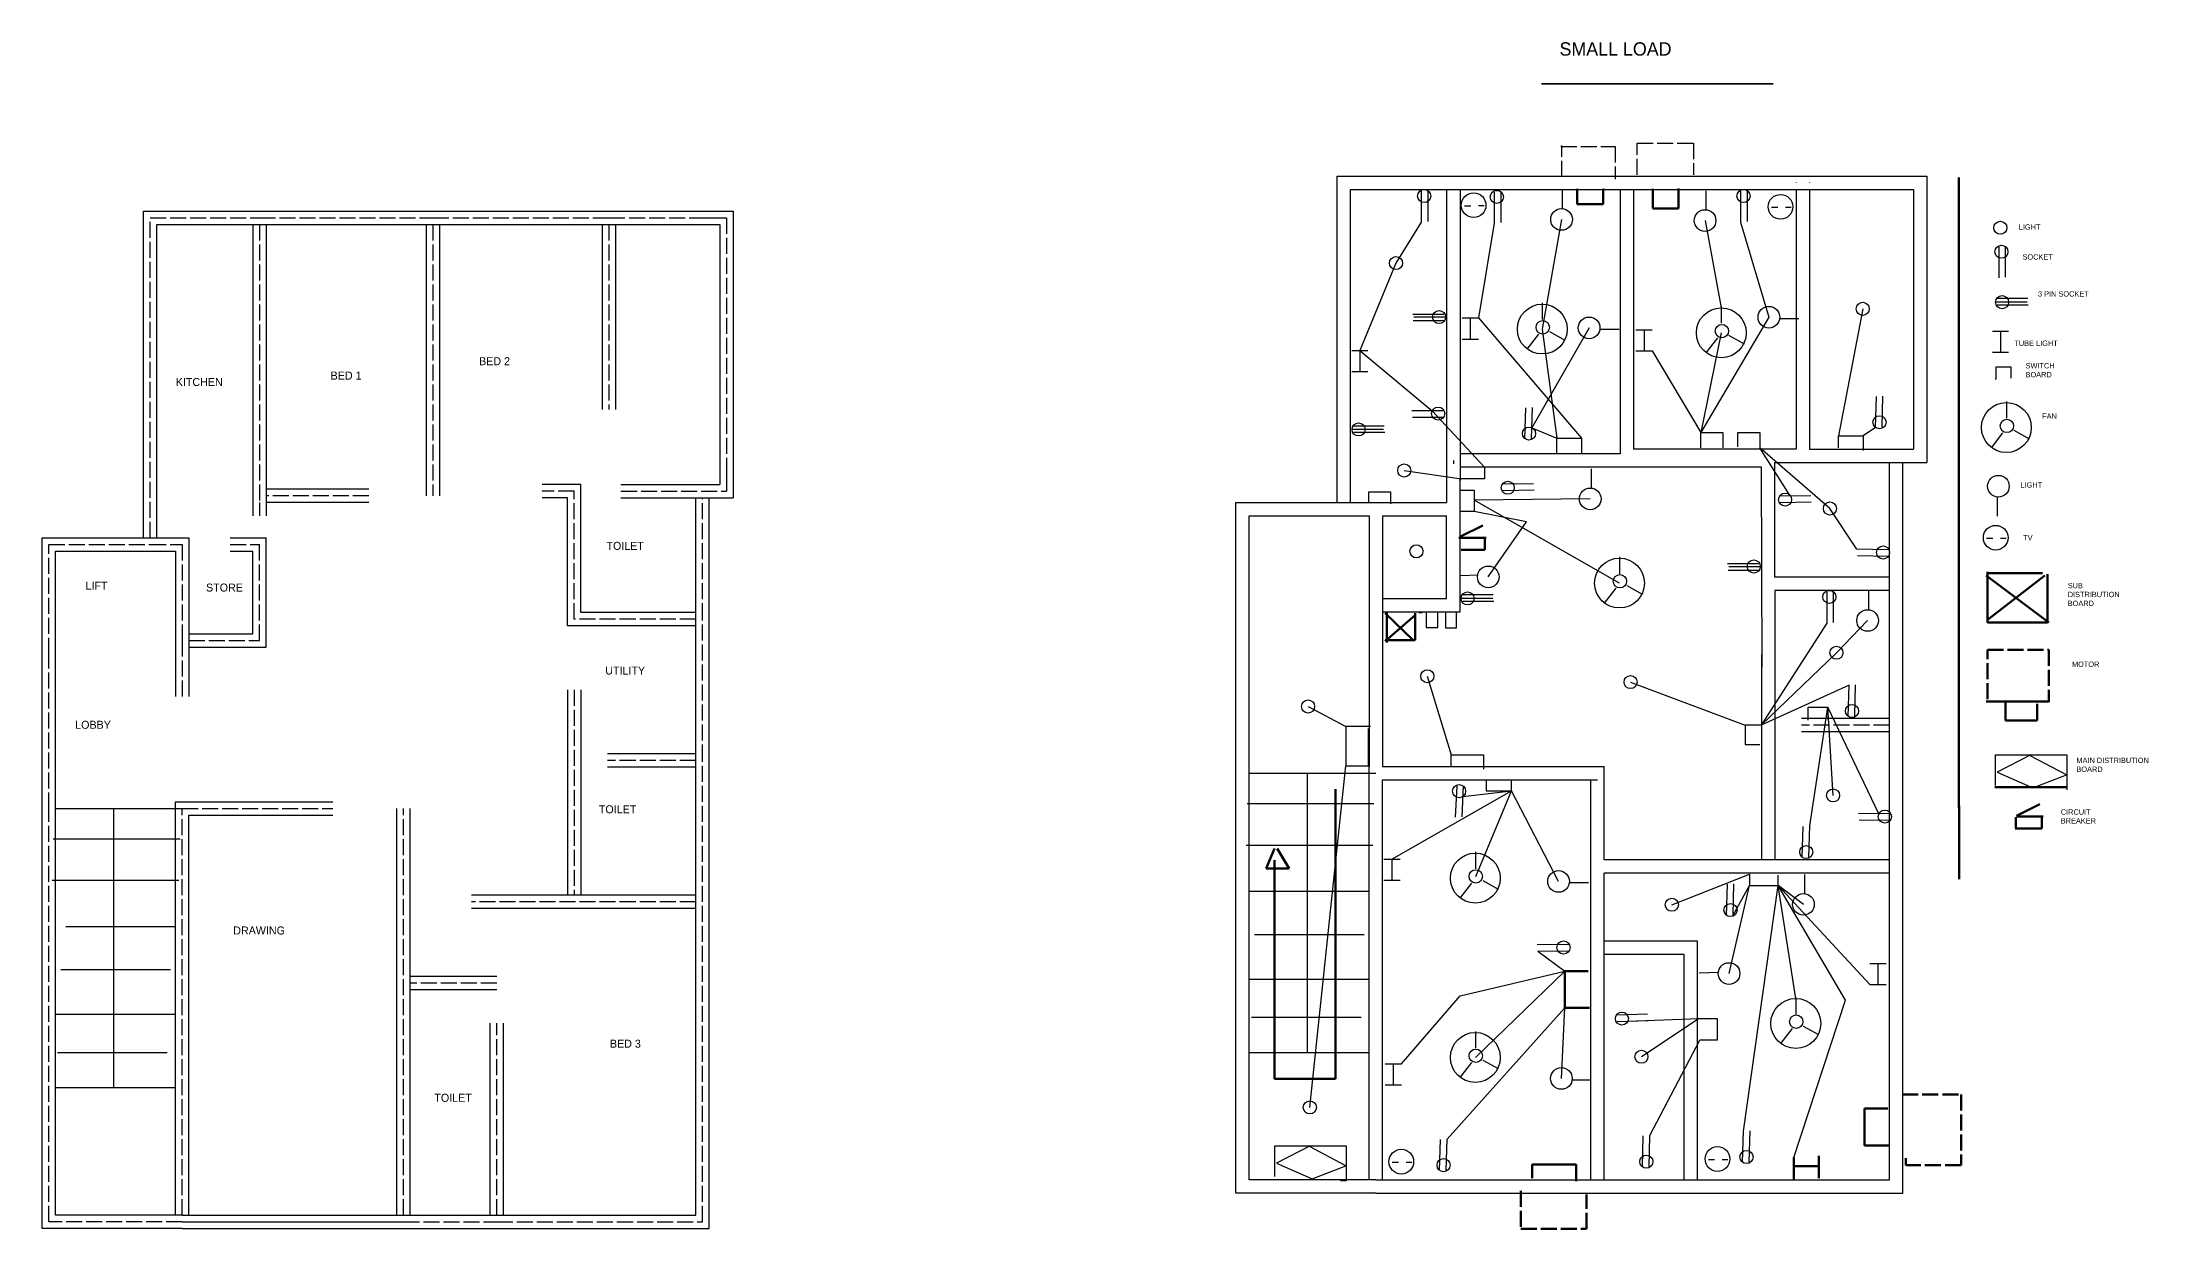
# Model space of a CAD drawing. Header units: feet. Extents: x -3878 to -800, y -591 to 317.
# Drawn here: x -3878 to -2301, y -591 to 299 of the extents above; entities that cross this region are included whole.
import ezdxf

# ---------------------------------------------------------------- set-up
doc = ezdxf.new("R2010")
doc.units = ezdxf.units.FT
doc.header["$MEASUREMENT"] = 0
doc.linetypes.add('ACAD_ISO02W100', pattern=[15, 12, -3])

msp = doc.modelspace()

# ---------------------------------------------------------------- linework, layer by layer
at = {"color": 1, "linetype": 'ByBlock', "lineweight": 35}
msp.add_line((-2753.9, 267.7), (-2580.3, 267.7), dxfattribs=at)
at = {"linetype": 'ACAD_ISO02W100'}
for p, q in [((-2738.7, 197.9), (-2738.7, 221.6)), ((-2682.3, 199.6), (-2682.3, 223.2)), ((-2682.3, 223.2), (-2639.9, 223.2)), ((-2639.9, 223.2), (-2639.9, 199.6)), ((-2739.5, 220.8), (-2698.7, 220.8)), ((-2698.7, 220.8), (-2698.7, 196.3)), ((-3797, -72.8), (-3797, 167.2)), ((-3797, 167.2), (-3715, 167.2)), ((-3715, 167.2), (-3585, 167.2)), ((-3715, 162.2), (-3715, -46.2)), ((-3585, 167.2), (-3455, 167.2)), ((-3585, 162.2), (-3585, -41.2)), ((-3453, 167.2), (-3389, 167.2)), ((-3453, 162.2), (-3453, 23.4)), ((-3365, 167.2), (-3365, -24.8)), ((-3633, -41.2), (-3710, -41.2)), ((-3479, -37.8), (-3503, -37.8)), ((-3479, -133.8), (-3479, -37.8)), ((-3444, -37.8), (-3365, -37.8)), ((-3383, -133.8), (-3383, -42.8)), ((-3873, -159.8), (-3873, -77.8)), ((-3873, -77.8), (-3797, -77.8)), ((-3797, -77.8), (-3773, -77.8)), ((-3773, -77.8), (-3773, -149.8)), ((-3737, -77.8), (-3715, -77.8)), ((-3715, -149.8), (-3715, -77.8)), ((-3388, -133.8), (-3479, -133.8)), ((-3383, -239.8), (-3383, -133.8)), ((-3773, -149.8), (-3773, -191.8)), ((-3768, -149.8), (-3715, -149.8)), ((-3873, -275.8), (-3873, -159.8)), ((-3479, -186.8), (-3479, -340.8)), ((-2493, -213.4), (-2559, -213.4)), ((-3388, -239.8), (-3454, -239.8)), ((-3383, -345.8), (-3383, -239.8)), ((-3873, -585.8), (-3873, -275.8)), ((-3773, -580.8), (-3773, -275.8)), ((-3773, -275.8), (-3660, -275.8)), ((-3607, -580.8), (-3607, -275.8)), ((-3388, -345.8), (-3556, -345.8)), ((-3383, -585.8), (-3383, -345.8)), ((-3607, -580.8), (-3607, -351.1)), ((-3537, -406.8), (-3602, -406.8)), ((-3537, -580.8), (-3537, -436.8)), ((-3773, -585.8), (-3873, -585.8)), ((-3773, -585.8), (-3607, -585.8)), ((-3607, -585.8), (-3537, -585.8)), ((-3537, -585.8), (-3383, -585.8))]:
    msp.add_line(p, q, dxfattribs=at)
for p, q in [((-2907, -46.4), (-2907, 198.6)), ((-2907, 198.6), (-2820, 198.6)), ((-2820, 198.6), (-2690, 198.6)), ((-2690, 198.6), (-2560, 198.6)), ((-2562.9, 193.8), (-2562.9, 193.6)), ((-2560, 198.6), (-2494, 198.6)), ((-2552.9, 193.8), (-2552.9, 193.6)), ((-2494, 198.6), (-2465, 198.6)), ((-2465, 198.6), (-2465, 1.6)), ((-2897, -46.4), (-2897, 188.6)), ((-2897, 188.6), (-2820, 188.6)), ((-2844, 187.3), (-2844, 164)), ((-2839.1, 187.7), (-2839.1, 164.4)), ((-2825, 188.6), (-2825, -19.8)), ((-2820, 188.6), (-2690, 188.6)), ((-2815, 188.6), (-2815, -19.8)), ((-2811.6, 176.3), (-2807, 176.3)), ((-2801.2, 176.4), (-2796.9, 176.4)), ((-2789.4, 186.6), (-2789.4, 163.3)), ((-2784.5, 187), (-2784.5, 163.7)), ((-2738.1, 173.8), (-2738.1, 188.4)), ((-2695, 188.6), (-2695, -9.8)), ((-2690, 188.6), (-2560, 188.6)), ((-2685, 188.6), (-2685, -6.4)), ((-2630.4, 173), (-2630.4, 187.6)), ((-2604.6, 187.3), (-2604.6, 164)), ((-2599.6, 187.7), (-2599.6, 164.4)), ((-2581.4, 175.2), (-2576.8, 175.2)), ((-2571.1, 175.2), (-2566.8, 175.2)), ((-2562.9, 188.6), (-2562.9, -6.4)), ((-2560, 188.6), (-2494, 188.6)), ((-2552.9, 188.6), (-2552.9, -6.4)), ((-2494, 188.6), (-2475, 188.6)), ((-2475, 188.6), (-2475, 1.6)), ((-3802, -72.8), (-3802, 172.2)), ((-3802, 172.2), (-3715, 172.2)), ((-3792, -72.8), (-3792, 162.2)), ((-3792, 162.2), (-3715, 162.2)), ((-3720, 162.2), (-3720, -46.2)), ((-3715, 172.2), (-3585, 172.2)), ((-3715, 162.2), (-3585, 162.2)), ((-3710, 162.2), (-3710, -46.2)), ((-3590, 162.2), (-3590, -41.2)), ((-3585, 172.2), (-3455, 172.2)), ((-3585, 162.2), (-3455, 162.2)), ((-3580, 162.2), (-3580, -41.2)), ((-3458, 167.4), (-3458, 167.2)), ((-3458, 162.2), (-3458, 23.4)), ((-3455, 172.2), (-3389, 172.2)), ((-3455, 167.2), (-3453, 167.2)), ((-3455, 162.2), (-3389, 162.2)), ((-3453, 167.4), (-3453, 167.2)), ((-3448, 167.4), (-3448, 167.2)), ((-3448, 162.2), (-3448, 23.4)), ((-3389, 172.2), (-3360, 172.2)), ((-3389, 167.2), (-3365, 167.2)), ((-3389, 162.2), (-3370, 162.2)), ((-3370, 162.2), (-3370, -24.8)), ((-3360, 172.2), (-3360, -24.8)), ((-2411.1, 145.5), (-2411.1, 122.2)), ((-2406.2, 145.9), (-2406.2, 122.6)), ((-2827, 94.8), (-2850.4, 94.8)), ((-2753.3, 103.4), (-2753.3, 90.9)), ((-2619.1, 100.6), (-2619.1, 88.1)), ((-2413.2, 104.2), (-2389.9, 104.2)), ((-2412.7, 106.9), (-2389.4, 106.9)), ((-2412.3, 102), (-2389, 102)), ((-2826.6, 89.9), (-2850, 89.9)), ((-2826.1, 92.6), (-2849.5, 92.6)), ((-2813.4, 92.1), (-2801.2, 92.1)), ((-2807.3, 92.1), (-2807.3, 76.3)), ((-2756.2, 80), (-2764.9, 68.8)), ((-2747.8, 81.9), (-2736.3, 75.5)), ((-2710.4, 83.8), (-2695.7, 83.8)), ((-2683.1, 83.3), (-2670.9, 83.3)), ((-2677, 83.3), (-2677, 67.5)), ((-2613.6, 79.1), (-2602, 72.7)), ((-2575.6, 91.8), (-2561, 91.8)), ((-2415.9, 82.2), (-2403.8, 82.2)), ((-2409.8, 82.2), (-2409.8, 66.4)), ((-2896.1, 67.7), (-2884, 67.7)), ((-2890.1, 67.7), (-2890.1, 51.9)), ((-2813.4, 76.3), (-2801.2, 76.3)), ((-2683.1, 67.5), (-2670.9, 67.5)), ((-2621.9, 77.2), (-2630.6, 65.9)), ((-2415.9, 66.4), (-2403.8, 66.4)), ((-2896.1, 51.9), (-2884, 51.9)), ((-2413.1, 46.5), (-2413.1, 55.4)), ((-2413.1, 55.4), (-2402.1, 55.4)), ((-2402.1, 55.4), (-2402.1, 46.9)), ((-2503.5, 9.9), (-2502.8, 33.2)), ((-2498.6, 10.2), (-2497.9, 33.5)), ((-2413.9, 46.5), (-2413.1, 46.5)), ((-2827.8, 22.4), (-2851.1, 22.4)), ((-2827.3, 17.5), (-2850.7, 17.5)), ((-2766.3, 1.4), (-2765.6, 24.7)), ((-2761.4, 1.7), (-2760.7, 25)), ((-2405.4, 29.4), (-2405.4, 16.9)), ((-2895.6, 8.6), (-2872.3, 8.6)), ((-2895.1, 11.3), (-2871.8, 11.3)), ((-2894.7, 6.4), (-2871.4, 6.4)), ((-2742.5, -10.1), (-2742.5, 1.9)), ((-2742.5, 1.9), (-2724, 1.9)), ((-2724, 1.9), (-2724, -10.1)), ((-2634.4, -5.2), (-2634.4, 6.3)), ((-2634.4, 6.3), (-2618, 6.3)), ((-2618, 6.3), (-2618, -5.2)), ((-2606.6, -4.6), (-2606.6, 6.3)), ((-2606.6, 6.3), (-2590.2, 6.3)), ((-2590.2, 6.3), (-2590.2, -5.2)), ((-2531.2, -5.2), (-2531.2, 3.6)), ((-2531.2, 3.6), (-2512.7, 3.6)), ((-2512.7, 3.6), (-2512.7, -7.3)), ((-2475, 1.6), (-2475, -6.4)), ((-2465, 1.6), (-2465, -16.4)), ((-2408.2, 6), (-2416.9, -5.2)), ((-2399.9, 7.9), (-2388.3, 1.5)), ((-2820, -14.8), (-2820, -15.4)), ((-2820, -15.4), (-2820, -16.4)), ((-2695, -9.8), (-2815, -9.8)), ((-2815, -14.8), (-2815, -15.4)), ((-2562.9, -6.4), (-2685, -6.4)), ((-2552.9, -6.4), (-2475, -6.4)), ((-3370, -24.8), (-3370, -32.8)), ((-3365, -24.8), (-3365, -37.8)), ((-3360, -24.8), (-3360, -42.8)), ((-2897, -20.2), (-2897, -20.2)), ((-2825, -17.4), (-2825, -46.4)), ((-2820, -16.4), (-2820, -16.9)), ((-2820, -16.9), (-2820, -17.4)), ((-2814, -28.6), (-2815.7, -28.6)), ((-2589, -19.8), (-2815, -19.8)), ((-2815, -19.8), (-2815, -29.9)), ((-2796.6, -28.6), (-2815, -28.6)), ((-2814.8, -51.9), (-2814.8, -29)), ((-2796.6, -20.4), (-2796.6, -28.6)), ((-2716.5, -35.8), (-2716.5, -21.1)), ((-2588.4, -169.7), (-2589, -19.8)), ((-2579, -102.4), (-2579, -16.4)), ((-2579, -16.4), (-2465, -16.4)), ((-2493, -107.4), (-2493, -16.4)), ((-2493, -107.4), (-2493, -16.4)), ((-2483, -107.4), (-2483, -16.4)), ((-3720, -43.8), (-3720, -56.3)), ((-3715, -41.2), (-3715, -41.8)), ((-3715, -41.8), (-3715, -42.8)), ((-3715, -42.8), (-3715, -43.3)), ((-3715, -43.3), (-3715, -43.8)), ((-3715, -46.2), (-3715, -56.3)), ((-3633, -36.2), (-3710, -36.2)), ((-3710, -41.2), (-3710, -41.8)), ((-3633, -46.2), (-3710, -46.2)), ((-3710, -46.2), (-3710, -56.3)), ((-3474, -32.8), (-3503, -32.8)), ((-3484, -42.8), (-3503, -42.8)), ((-3484, -138.8), (-3484, -42.8)), ((-3474, -128.8), (-3474, -32.8)), ((-3444, -32.8), (-3370, -32.8)), ((-3444, -42.8), (-3360, -42.8)), ((-3388, -133.8), (-3388, -42.8)), ((-3388, -133.8), (-3388, -42.8)), ((-3378, -133.8), (-3378, -42.8)), ((-2983, -133.4), (-2983, -46.4)), ((-2983, -46.4), (-2902, -46.4)), ((-2902, -46.4), (-2878, -46.4)), ((-2902, -46.4), (-2873, -46.4)), ((-2896.6, -46.4), (-2878.9, -46.4)), ((-2883.4, -46.1), (-2883.4, -38.4)), ((-2883.4, -38.4), (-2867, -38.4)), ((-2873, -46.4), (-2825, -46.4)), ((-2867, -38.4), (-2867, -47.2)), ((-2815, -128.4), (-2815, -46.4)), ((-2814.4, -37.1), (-2804.4, -37.1)), ((-2804.4, -37.1), (-2804.4, -53.1)), ((-2783.3, -32.3), (-2760, -32)), ((-2782.9, -37.3), (-2759.5, -36.9)), ((-2575.5, -41.3), (-2552.1, -41)), ((-2575, -46.2), (-2551.7, -45.9)), ((-2412.2, -41.9), (-2412.2, -56.5)), ((-2973, -133.4), (-2973, -56.4)), ((-2973, -56.4), (-2902, -56.4)), ((-2902, -56.4), (-2883, -56.4)), ((-2883, -56.4), (-2883, -123.4)), ((-2873, -56.4), (-2873, -123.4)), ((-2873, -56.4), (-2825, -56.4)), ((-2825, -118.4), (-2825, -56.4)), ((-2804.4, -53.1), (-2814.5, -53.1)), ((-3878, -159.8), (-3878, -72.8)), ((-3878, -72.8), (-3797, -72.8)), ((-3797, -72.8), (-3773, -72.8)), ((-3797, -72.8), (-3768, -72.8)), ((-3768, -72.8), (-3768, -149.8)), ((-3737, -72.8), (-3710, -72.8)), ((-3710, -154.8), (-3710, -72.8)), ((-2420.2, -73.1), (-2415.5, -73.1)), ((-2409.8, -73), (-2405.5, -73)), ((-3868, -159.8), (-3868, -82.8)), ((-3868, -82.8), (-3797, -82.8)), ((-3797, -82.8), (-3778, -82.8)), ((-3778, -82.8), (-3778, -149.8)), ((-3737, -82.8), (-3720, -82.8)), ((-3720, -144.8), (-3720, -82.8)), ((-2695.4, -87.1), (-2695.4, -99.7)), ((-2591.1, -92.2), (-2614.4, -92.2)), ((-2590.2, -94.5), (-2613.5, -94.5)), ((-2494.1, -81.8), (-2517.5, -81.4)), ((-2493.8, -86.7), (-2517.1, -86.4)), ((-2801.6, -100.8), (-2814.5, -101.4)), ((-2690, -108.6), (-2678.4, -115.1)), ((-2590.7, -97.2), (-2614, -97.2)), ((-2493, -102.4), (-2579, -102.4)), ((-2493, -213.4), (-2493, -107.4)), ((-2483, -213.4), (-2483, -107.4)), ((-2883, -123.4), (-2883, -244.4)), ((-2873, -118.4), (-2825, -118.4)), ((-2873, -123.4), (-2873, -244.4)), ((-2813.9, -118), (-2790.5, -118)), ((-2813.4, -115.3), (-2790.1, -115.3)), ((-2813, -120.2), (-2789.6, -120.2)), ((-2698.3, -110.6), (-2707, -121.8)), ((-2493, -112.4), (-2579, -112.4)), ((-2579, -112.4), (-2579, -314.4)), ((-2540.1, -113.5), (-2540.1, -136.8)), ((-2535.2, -113.1), (-2535.2, -136.4)), ((-2508.6, -127), (-2508.6, -112.4)), ((-3388, -138.8), (-3484, -138.8)), ((-3388, -128.8), (-3474, -128.8)), ((-3388, -239.8), (-3388, -133.8)), ((-3378, -239.8), (-3378, -133.8)), ((-2983, -249.4), (-2983, -133.4)), ((-2983, -249.4), (-2983, -133.4)), ((-2983, -249.4), (-2983, -133.4)), ((-2973, -249.4), (-2973, -133.4)), ((-2873, -128.4), (-2815, -128.4)), ((-2843.3, -129), (-2845.8, -129)), ((-2840.4, -128.8), (-2840.4, -140.1)), ((-2840.4, -140.1), (-2831.5, -140.1)), ((-2831.5, -140.1), (-2831.5, -128.5)), ((-2825.8, -128.8), (-2825.8, -140.3)), ((-2825.8, -140.3), (-2817.7, -140.3)), ((-2817.7, -140.3), (-2817.7, -129)), ((-3778, -149.8), (-3778, -191.8)), ((-3768, -144.8), (-3720, -144.8)), ((-3768, -149.8), (-3768, -191.8)), ((-3768, -154.8), (-3710, -154.8)), ((-3878, -275.8), (-3878, -159.8)), ((-3878, -275.8), (-3878, -159.8)), ((-3878, -275.8), (-3878, -159.8)), ((-3868, -275.8), (-3868, -159.8)), ((-2589, -160.4), (-2589, -314.4)), ((-3484, -186.8), (-3484, -340.8)), ((-3474, -186.8), (-3474, -340.8)), ((-2524.1, -206.7), (-2523.3, -183.3)), ((-2519.1, -206.4), (-2518.4, -183.1)), ((-2554.1, -209.5), (-2554.1, -199.9)), ((-2554.1, -199.9), (-2539.2, -199.9)), ((-2539.2, -199.9), (-2539.2, -209)), ((-2882.1, -214.3), (-2900.5, -214.3)), ((-2900.5, -214.3), (-2900.5, -243.9)), ((-2883.5, -243.9), (-2883.5, -215.7)), ((-2589.3, -213.3), (-2601.3, -213.3)), ((-2601.3, -213.3), (-2601.3, -227.8)), ((-2493, -208.4), (-2559, -208.4)), ((-2493, -218.4), (-2559, -218.4)), ((-2493, -319.4), (-2493, -213.4)), ((-2483, -319.4), (-2483, -213.4)), ((-3388, -234.8), (-3454, -234.8)), ((-2821.6, -243.7), (-2821.6, -235.6)), ((-2821.6, -235.6), (-2797.4, -235.6)), ((-2797.4, -235.6), (-2797.4, -246.4)), ((-2601.3, -227.8), (-2590.3, -227.8)), ((-2413.5, -258.5), (-2413.5, -235.6)), ((-2413.5, -235.6), (-2360, -235.6)), ((-2387.1, -235.6), (-2412.3, -248.5)), ((-2360.2, -250.6), (-2387.6, -236.2)), ((-2360, -235.6), (-2360, -261.8)), ((-3388, -244.8), (-3454, -244.8)), ((-3388, -345.8), (-3388, -239.8)), ((-3378, -345.8), (-3378, -239.8)), ((-2983, -564.4), (-2983, -249.4)), ((-2973, -554.4), (-2973, -249.4)), ((-2973, -249.4), (-2878, -249.4)), ((-2973, -249.4), (-2890.8, -249.4)), ((-2973, -249.4), (-2890.8, -249.4)), ((-2929.5, -249.4), (-2929.5, -458.7)), ((-2900.5, -243.9), (-2883.5, -243.9)), ((-2883, -554.4), (-2883, -244.4)), ((-2873, -244.4), (-2707, -244.4)), ((-2707, -314.4), (-2707, -244.4)), ((-2412.3, -248.5), (-2385.5, -260.3)), ((-2385.5, -260.3), (-2360.2, -250.6)), ((-2873, -554.4), (-2873, -254.4)), ((-2873, -254.4), (-2712, -254.4)), ((-2817.5, -259), (-2818.7, -282.3)), ((-2812.6, -258.8), (-2813.7, -282.1)), ((-2795.4, -255.1), (-2795.4, -262.5)), ((-2795.4, -262.5), (-2776.5, -262.5)), ((-2776.5, -262.5), (-2776.5, -254.4)), ((-2717, -554.4), (-2717, -254.4)), ((-2717, -554.4), (-2717, -254.4)), ((-2717, -554.4), (-2717, -254.4)), ((-3878, -590.8), (-3878, -275.8)), ((-3868, -580.8), (-3868, -275.8)), ((-3868, -275.8), (-3773, -275.8)), ((-3868, -275.8), (-3785.8, -275.8)), ((-3868, -275.8), (-3785.8, -275.8)), ((-3824.5, -275.8), (-3824.5, -485.1)), ((-3778, -580.8), (-3778, -270.8)), ((-3778, -270.8), (-3660, -270.8)), ((-3768, -580.8), (-3768, -280.8)), ((-3768, -280.8), (-3660, -280.8)), ((-3612, -580.8), (-3612, -275.8)), ((-3612, -580.8), (-3612, -275.8)), ((-3612, -580.8), (-3612, -275.8)), ((-3602, -580.8), (-3602, -275.8)), ((-2974.6, -272.1), (-2879.6, -272.1)), ((-2492.8, -279.9), (-2516.2, -279.6)), ((-3869.6, -298.5), (-3774.6, -298.5)), ((-2558.4, -312.5), (-2557.7, -289.2)), ((-2553.5, -312.3), (-2552.8, -288.9)), ((-2492.5, -284.8), (-2515.8, -284.5)), ((-2975.4, -303.2), (-2880.4, -303.2)), ((-2872.1, -313.7), (-2859.9, -313.7)), ((-2866, -313.7), (-2866, -329.5)), ((-2803.5, -308.4), (-2803.5, -321)), ((-2493, -314.4), (-2707, -314.4)), ((-3870.4, -329.6), (-3775.4, -329.6)), ((-2872.1, -329.5), (-2859.9, -329.5)), ((-2798, -329.9), (-2786.5, -336.4)), ((-2717, -554.4), (-2717, -324.8)), ((-2707, -554.4), (-2707, -324.4)), ((-2493, -324.4), (-2707, -324.4)), ((-2598, -325), (-2598, -333.5)), ((-2576.5, -333.5), (-2576.5, -325.8)), ((-2556.6, -339.8), (-2556.6, -325.2)), ((-2493, -554.4), (-2493, -319.4)), ((-2483, -564.4), (-2483, -319.4)), ((-3388, -340.8), (-3556, -340.8)), ((-3388, -580.8), (-3388, -345.8)), ((-3378, -590.8), (-3378, -345.8)), ((-2973, -337.9), (-2883, -337.9)), ((-2806.4, -331.9), (-2815.1, -343.1)), ((-2733.3, -331.4), (-2718.7, -331.4)), ((-2615.2, -356), (-2614.5, -332.6)), ((-2610.3, -355.7), (-2609.6, -332.4)), ((-2598, -333.5), (-2576.5, -333.5)), ((-3612, -580.8), (-3612, -351.1)), ((-3602, -580.8), (-3602, -351.1)), ((-3388, -350.8), (-3556, -350.8)), ((-3860.2, -364.3), (-3778, -364.3)), ((-2969, -370.2), (-2886.8, -370.2)), ((-2733.7, -378.1), (-2757.1, -377.8)), ((-2637, -375.4), (-2707, -375.4)), ((-2637, -554.4), (-2637, -375.4)), ((-2733.4, -383.1), (-2756.7, -382.7)), ((-2647, -385.4), (-2707, -385.4)), ((-2647, -554.4), (-2647, -385.4)), ((-2507.8, -392.1), (-2495.6, -392.1)), ((-2501.7, -392.1), (-2501.7, -407.9)), ((-3864, -396.6), (-3781.8, -396.6)), ((-3537, -401.8), (-3602, -401.8)), ((-2973, -403.7), (-2883, -403.7)), ((-2621.1, -398.9), (-2635.8, -399.2)), ((-2507.8, -407.9), (-2495.6, -407.9)), ((-3537, -411.8), (-3602, -411.8)), ((-2563.3, -417.5), (-2563.3, -430)), ((-3868, -430), (-3778, -430)), ((-3542, -580.8), (-3542, -436.8)), ((-3532, -580.8), (-3532, -436.8)), ((-2971.4, -432.4), (-2889.2, -432.4)), ((-2697.8, -430.6), (-2674.5, -429.9)), ((-2697.2, -435.5), (-2673.9, -434.8)), ((-2635.8, -433.4), (-2622.3, -433.4)), ((-2622.3, -433.4), (-2622.3, -449.5)), ((-2566.1, -440.9), (-2574.8, -452.1)), ((-2557.8, -439), (-2546.2, -445.4)), ((-2803.5, -443), (-2803.5, -455.5)), ((-2622.3, -449.5), (-2635.1, -449.5)), ((-3866.4, -458.8), (-3784.2, -458.8)), ((-2973, -458.7), (-2883, -458.7)), ((-2871, -467.2), (-2858.9, -467.2)), ((-2865, -467.2), (-2865, -483.1)), ((-2806.4, -466.4), (-2815.1, -477.6)), ((-2798, -464.5), (-2786.5, -470.9)), ((-3868, -485.1), (-3778, -485.1)), ((-2871, -483.1), (-2858.9, -483.1)), ((-2731.2, -479.2), (-2716.6, -479.2)), ((-2603.1, -541.2), (-2602.4, -517.9)), ((-2598.2, -541), (-2597.5, -517.6)), ((-2953.8, -551.8), (-2953.8, -528.8)), ((-2953.8, -528.8), (-2900.3, -528.8)), ((-2927.4, -528.9), (-2952.6, -541.8)), ((-2900.6, -543.9), (-2927.9, -529.4)), ((-2900.3, -528.8), (-2900.3, -555)), ((-2830.3, -547.4), (-2829.6, -524)), ((-2825.3, -547.1), (-2824.6, -523.8)), ((-2678.3, -544.7), (-2677.6, -521.4)), ((-2673.3, -544.5), (-2672.6, -521.1)), ((-2952.6, -541.8), (-2925.8, -553.6)), ((-2925.8, -553.6), (-2900.6, -543.9)), ((-2865.8, -541.1), (-2861.2, -541.1)), ((-2855.4, -541), (-2851.1, -541)), ((-2628.7, -539.1), (-2624.1, -539.1)), ((-2618.4, -539), (-2614.1, -539)), ((-2878, -564.4), (-2983, -564.4)), ((-2878, -554.4), (-2973, -554.4)), ((-2900.3, -555), (-2904.7, -555)), ((-2878, -554.4), (-2712, -554.4)), ((-2878, -554.4), (-2712, -554.4)), ((-2878, -554.4), (-2712, -554.4)), ((-2878, -554.4), (-2712, -554.4)), ((-2878, -564.4), (-2712, -564.4)), ((-2712, -554.4), (-2642, -554.4)), ((-2712, -554.4), (-2642, -554.4)), ((-2712, -554.4), (-2642, -554.4)), ((-2712, -554.4), (-2642, -554.4)), ((-2712, -554.4), (-2642, -554.4)), ((-2712, -564.4), (-2642, -564.4)), ((-2642, -554.4), (-2493, -554.4)), ((-2642, -559.4), (-2642, -559.4)), ((-2642, -564.4), (-2483, -564.4)), ((-3773, -580.8), (-3868, -580.8)), ((-3773, -580.8), (-3607, -580.8)), ((-3773, -580.8), (-3607, -580.8)), ((-3773, -580.8), (-3607, -580.8)), ((-3773, -580.8), (-3607, -580.8)), ((-3607, -580.8), (-3537, -580.8)), ((-3607, -580.8), (-3537, -580.8)), ((-3607, -580.8), (-3537, -580.8)), ((-3607, -580.8), (-3537, -580.8)), ((-3607, -580.8), (-3537, -580.8)), ((-3537, -580.8), (-3388, -580.8)), ((-3773, -590.8), (-3878, -590.8)), ((-3773, -585.8), (-3607, -585.8)), ((-3773, -590.8), (-3607, -590.8)), ((-3607, -590.8), (-3537, -590.8)), ((-3537, -585.8), (-3537, -585.8)), ((-3537, -590.8), (-3378, -590.8))]:
    msp.add_line(p, q)
at = {"linetype": 'ByBlock', "lineweight": 100}
for p, q in [((-2651.1, 187.9), (-2651.1, 189.3)), ((-2441.1, 197.5), (-2441.1, -275.4)), ((-2727.1, 188.9), (-2727.1, 177.5)), ((-2727.1, 177.5), (-2707.7, 177.5)), ((-2707.7, 177.5), (-2707.7, 188.4)), ((-2707.7, 188.4), (-2707.3, 188.4)), ((-2707.3, 188.4), (-2707.3, 188.9)), ((-2670.4, 188.9), (-2670.4, 174.2)), ((-2670.4, 174.2), (-2651.1, 174.2)), ((-2651.1, 174.2), (-2651.1, 187.9)), ((-2814.5, -72.8), (-2815.9, -72.8)), ((-2815.9, -72.8), (-2815.2, -72.8)), ((-2815.2, -72.1), (-2797.8, -63.5)), ((-2795.5, -72.8), (-2815.2, -72.8)), ((-2815.2, -72.8), (-2815.2, -73.5)), ((-2796.4, -72.8), (-2796.4, -81.7)), ((-2813.4, -81.7), (-2814.1, -81.7)), ((-2796.4, -81.7), (-2813.4, -81.7)), ((-2420.6, -101.1), (-2373.5, -136.4)), ((-2419.6, -98.2), (-2419.6, -136.4)), ((-2376.5, -101.1), (-2419.6, -134.4)), ((-2418.6, -99.2), (-2378.4, -99.2)), ((-2374.5, -136.4), (-2374.5, -100.1)), ((-2419.6, -136.4), (-2374.5, -136.4)), ((-2420.5, -195.6), (-2374, -195.6)), ((-2406, -195.1), (-2406, -209.8)), ((-2382.2, -209.8), (-2382.2, -197.3)), ((-2406, -209.8), (-2382.2, -209.8)), ((-2908.4, -261.4), (-2908.4, -478.6)), ((-2414, -259.8), (-2359.9, -259.8)), ((-2440.8, -273.7), (-2440.8, -328.8)), ((-2398.3, -282.2), (-2398.3, -290.5)), ((-2397.7, -281.2), (-2380.3, -272.6)), ((-2377.9, -281.9), (-2397.7, -281.9)), ((-2378.8, -281.9), (-2378.8, -290.8)), ((-2395.4, -290.8), (-2398.9, -290.8)), ((-2378.8, -290.8), (-2395.8, -290.8)), ((-2954, -305.7), (-2960.3, -320.9)), ((-2954, -478.6), (-2954, -314.6)), ((-2943.2, -320.9), (-2952.1, -305.7)), ((-2960.3, -320.9), (-2943.2, -320.9)), ((-2718.9, -397.8), (-2736.3, -397.8)), ((-2736.3, -397.8), (-2736.3, -425.4)), ((-2736.3, -425.4), (-2717.8, -425.4)), ((-2908.4, -478.6), (-2954, -478.6)), ((-2494.3, -500.9), (-2511.8, -500.9)), ((-2511.8, -500.9), (-2511.8, -528.5)), ((-2511.8, -528.5), (-2493.2, -528.5)), ((-2761, -553.2), (-2761, -542.9)), ((-2761, -542.9), (-2727.8, -542.9)), ((-2727.8, -542.9), (-2727.8, -555.4)), ((-2564.7, -537.5), (-2564.7, -554.3)), ((-2564.1, -544.2), (-2546.1, -544.2)), ((-2546.1, -544.2), (-2546.1, -536.3)), ((-2546.1, -536.3), (-2546.1, -553.2))]:
    msp.add_line(p, q, dxfattribs=at)
at = {"color": 1, "linetype": 'ByBlock', "lineweight": 25}
for p, q in [((-2844, 164), (-2863, 133.3)), ((-2789.4, 163.3), (-2801.2, 92.1)), ((-2738.9, 166), (-2753.3, 83.8)), ((-2631.3, 165.2), (-2619.1, 99.7)), ((-2604.6, 164), (-2583.4, 92.7)), ((-2863, 133.3), (-2890.1, 67.7)), ((-2513.1, 99), (-2531.2, 3.6)), ((-2801.2, 92.1), (-2724, 1.9)), ((-2718.2, 84.7), (-2761.1, 9.8)), ((-2753.3, 83.8), (-2742.5, 1.9)), ((-2583.4, 92.7), (-2634.4, 6.3)), ((-2619.1, 81), (-2634.4, 6.3)), ((-2890.1, 67.7), (-2835.9, 22.4)), ((-2670.9, 67.5), (-2634.4, 6.3)), ((-2835.9, 22.4), (-2796.6, -19.8)), ((-2761.1, 9.8), (-2742.5, 1.9)), ((-2503.5, 10), (-2512.7, 3.6)), ((-2567.4, -41.2), (-2590.2, -5.2)), ((-2537.7, -50.8), (-2590.2, -5.2)), ((-2856.8, -22.3), (-2814, -28.6)), ((-2717.4, -43.6), (-2804.4, -44.6)), ((-2695.4, -106.7), (-2804.4, -44.6)), ((-2765.1, -60.9), (-2804.4, -53.1)), ((-2793.8, -102.1), (-2765.1, -60.9)), ((-2517.5, -81.4), (-2537.7, -50.8)), ((-2540.1, -136.8), (-2589.3, -213.3)), ((-2509.4, -134.8), (-2532.8, -159)), ((-2532.8, -159), (-2589.3, -213.3)), ((-2839.5, -176.6), (-2821.6, -235.6)), ((-2687.1, -181), (-2601.3, -213.3)), ((-2523.3, -183.3), (-2589.3, -213.3)), ((-2928.9, -199.3), (-2900.5, -214.3)), ((-2552.8, -288.9), (-2539.2, -199.9)), ((-2535.3, -266), (-2539.2, -199.9)), ((-2501, -279.8), (-2539.2, -199.9)), ((-2927.6, -500), (-2900.5, -243.9)), ((-2866, -313.7), (-2776.5, -262.5)), ((-2813, -266.9), (-2776.5, -262.5)), ((-2803.2, -326.7), (-2776.5, -262.5)), ((-2741.1, -330.5), (-2776.5, -262.5)), ((-2656.2, -348), (-2598, -325)), ((-2613.3, -399.6), (-2598, -333.5)), ((-2610.3, -355.7), (-2598, -333.5)), ((-2602.4, -517.9), (-2576.5, -333.5)), ((-2526, -419.6), (-2576.5, -333.5)), ((-2563.3, -418.4), (-2576.5, -333.5)), ((-2557.5, -347.7), (-2576.5, -333.5)), ((-2507.8, -407.9), (-2576.5, -333.5)), ((-2756.7, -382.7), (-2736.3, -397.8)), ((-2815, -416.4), (-2736.3, -397.8)), ((-2803.5, -462.5), (-2736.3, -397.8)), ((-2858.9, -467.2), (-2815, -416.4)), ((-2824.6, -523.8), (-2736.3, -425.4)), ((-2739, -478.3), (-2736.3, -425.4)), ((-2564.7, -537.5), (-2526, -419.6)), ((-2689.1, -435.3), (-2635.8, -433.4)), ((-2635.8, -433.4), (-2679, -462)), ((-2672.6, -521.1), (-2635.1, -449.5))]:
    msp.add_line(p, q, dxfattribs=at)
at = {"lineweight": 100}
for p, q in [((-2850.2, -149.5), (-2871.1, -129.4)), ((-2871.1, -150.3), (-2848.7, -130.9)), ((-2869.9, -128.4), (-2869.9, -151.4)), ((-2848.7, -129.4), (-2848.7, -149.5)), ((-2848.7, -149.5), (-2871.1, -149.5)), ((-2871.1, -149.5), (-2868, -149.5))]:
    msp.add_line(p, q, dxfattribs=at)
at = {"linetype": 'ACAD_ISO02W100', "lineweight": 100}
for p, q in [((-2419.6, -193.9), (-2419.6, -156.9)), ((-2419.6, -156.9), (-2373.6, -156.9)), ((-2373.6, -156.9), (-2373.6, -196.1)), ((-2483.4, -490.4), (-2439.4, -490.4)), ((-2439.4, -490.4), (-2439.4, -543.3)), ((-2480.8, -543.3), (-2480.8, -538.2)), ((-2479.5, -543.3), (-2480.8, -543.3)), ((-2439.4, -543.3), (-2479.5, -543.3)), ((-2769.3, -562.7), (-2769.3, -591.2)), ((-2720.1, -591.2), (-2720.1, -565.3)), ((-2769.3, -591.2), (-2720.1, -591.2))]:
    msp.add_line(p, q, dxfattribs=at)
for centre, radius in [((-2841.9, 183.6), 4.91), ((-2804.8, 176.7), 9.26), ((-2787.4, 182.9), 4.91), ((-2738.9, 166), 8.12), ((-2602.5, 183.6), 4.91), ((-2574.7, 175.5), 9.26), ((-2631.3, 165.2), 8.12), ((-2409.9, 159.8), 4.91), ((-2409.1, 141.8), 4.91), ((-2863, 133.3), 4.91), ((-2830.7, 92.8), 4.91), ((-2753.3, 83.8), 18.7), ((-2619.1, 81), 18.7), ((-2583.4, 92.7), 8.12), ((-2513.1, 99), 4.91), ((-2408.6, 104), 4.91), ((-2753, 85.1), 5.01), ((-2718.2, 84.7), 8.12), ((-2618.7, 82.3), 5.01), ((-2831.4, 20.4), 4.91), ((-2500.5, 13.9), 4.91), ((-2405.4, 9.9), 18.7), ((-2405, 11.1), 5.01), ((-2891, 8.5), 4.91), ((-2763.3, 5.4), 4.91), ((-2856.8, -22.3), 4.91), ((-2779.2, -35.2), 4.91), ((-2411.4, -34.1), 8.12), ((-2717.4, -43.6), 8.12), ((-2571.3, -44.1), 4.91), ((-2537.7, -50.8), 4.91), ((-2847.7, -82.9), 4.91), ((-2497.8, -83.8), 4.91), ((-2413.4, -72.7), 9.26), ((-2793.8, -102.1), 8.12), ((-2695.4, -106.7), 18.7), ((-2594.8, -94.3), 4.91), ((-2695.1, -105.4), 5.01), ((-2809.3, -118.2), 4.91), ((-2538.1, -117.1), 4.91), ((-2509.4, -134.8), 8.12), ((-2532.8, -159), 4.91), ((-2839.5, -176.6), 4.91), ((-2687.1, -181), 4.91), ((-2928.9, -199.3), 4.91), ((-2521.1, -202.7), 4.91), ((-2815.7, -262.8), 4.91), ((-2535.3, -266), 4.91), ((-2496.5, -281.9), 4.91), ((-2803.5, -328), 18.7), ((-2555.4, -308.5), 4.91), ((-2803.2, -326.7), 5.01), ((-2741.1, -330.5), 8.12), ((-2656.2, -348), 4.91), ((-2557.5, -347.7), 8.12), ((-2612.2, -352), 4.91), ((-2737.4, -380.1), 4.91), ((-2613.3, -399.6), 8.12), ((-2563.3, -437), 18.7), ((-2693.6, -433.4), 4.91), ((-2562.9, -435.7), 5.01), ((-2803.5, -462.5), 18.7), ((-2803.2, -461.3), 5.01), ((-2679, -462), 4.91), ((-2739, -478.3), 8.12), ((-2927.6, -500), 4.91), ((-2859, -540.7), 9.26), ((-2675.3, -540.7), 4.91), ((-2622, -538.7), 9.26), ((-2600.2, -537.2), 4.91), ((-2827.3, -543.3), 4.91)]:
    msp.add_circle(centre, radius)

# ---------------------------------------------------------------- texts
at = {"color": 3, "linetype": 'ByBlock', "lineweight": 35, "insert": (-2740.4, 298.9), "char_height": 10, "width": 247.079, "attachment_point": 1}
msp.add_mtext('{\\C7;SMALL LOAD}', dxfattribs=at)
at = {"linetype": 'ByBlock', "lineweight": 100, "char_height": 4, "attachment_point": 1}
for s, insert, width in [('LIGHT', (-2396.1, 162.3), 20.58), ('SOCKET', (-2393.3, 139.9), 26.209), ('3 PIN SOCKET', (-2381.7, 112.2), 38.543), ('TUBE LIGHT', (-2399.4, 75.2), 38.543), ('SWITCH BOARD', (-2391, 58.3), 30.834), ('FAN', (-2378.6, 20.5), 45.48), ('LIGHT', (-2394.8, -31.1), 42.397), ('SUB DISTRIBUTION BOARD', (-2359.4, -106.6), 40.855), ('MOTOR', (-2356.2, -165.6), 38.533), ('MAIN DISTRIBUTION BOARD', (-2352.9, -237.7), 53.654), ('CIRCUIT BREAKER', (-2364.6, -276.4), 34.748)]:
    msp.add_mtext(s, dxfattribs=dict(at, insert=insert, width=width))
at = {"char_height": 6, "attachment_point": 1}
for s, insert, width in [('BED 1', (-3661.7, 51.9), 70.621), ('BED 2', (-3550.4, 62.7), 65.833), ('KITCHEN', (-3777.8, 47.1), 57.816), ('TOILET', (-3454.9, -75.8), 86), ('LIFT', (-3845.4, -105.7), 39.738), ('STORE', (-3755.1, -107.1), 35.074), ('UTILITY', (-3455.8, -169.3), 51.47), ('LOBBY', (-3853.2, -210), 58.651), ('TOILET', (-3460.6, -273.4), 55.061), ('DRAWING', (-3734.7, -364.3), 93.364), ('BED 3', (-3452.3, -449.2), 87.379), ('TOILET', (-3583.9, -489.8), 41.908)]:
    msp.add_mtext(s, dxfattribs=dict(at, insert=insert, width=width))
at = {"linetype": 'ACAD_ISO02W100', "lineweight": 100, "insert": (-2392.8, -70.7), "char_height": 4, "width": 38.145, "attachment_point": 1}
msp.add_mtext('TV', dxfattribs=at)

doc.saveas('drawing.dxf')
